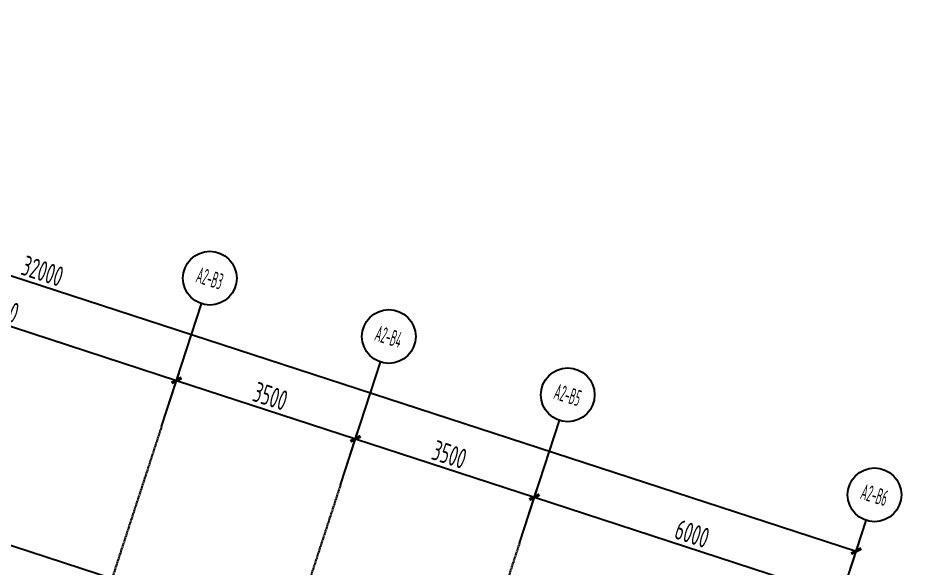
# Model space of a CAD drawing. Header units: millimetres. Extents: x 11677979 to 24947533, y -12764720 to -6308891.
# Drawn here: x 11863345 to 11879903, y -6320798 to -6310563 of the extents above; entities that cross this region are included whole.
import ezdxf
from ezdxf.enums import TextEntityAlignment as Align

# ---------------------------------------------------------------- set-up
doc = ezdxf.new("R2010")
doc.units = ezdxf.units.MM
doc.header["$LTSCALE"] = 10
for name, pattern in [('A2-RG-AXIS$0$CENTER', [2, 1.25, -0.25, 0.25, -0.25]), ('A2-RG-AXIS$0$DOTE', [2.42, 2, -0.2, 0.02, -0.2]), ('A2-RI-F4$0$A2-RG-AXIS$0$CENTER', [2, 1.25, -0.25, 0.25, -0.25]), ('A2-RI-F4$0$A2-RG-AXIS$0$DOTE', [2.42, 2, -0.2, 0.02, -0.2])]:
    doc.linetypes.add(name, pattern=pattern)
for name, color, linetype in [('A2-RG-AXIS$0$A-AXIS', 1, 'Continuous'), ('A2-RG-AXIS$0$A-DIMS-100', 1, 'Continuous'), ('A2-RG-AXIS$0$A-GRID', 1, 'A2-RG-AXIS$0$CENTER'), ('A2-RG-AXIS$0$A-SYMB', 4, 'Continuous'), ('A2-RI-F4$0$A-ROOF-EDGE', 2, 'Continuous'), ('A2-RI-F4$0$A2-RG-AXIS$0$A-AXIS', 1, 'Continuous'), ('A2-RI-F4$0$A2-RG-AXIS$0$A-DIMS-100', 1, 'Continuous'), ('A2-RI-F4$0$A2-RG-AXIS$0$A-GRID', 1, 'A2-RI-F4$0$A2-RG-AXIS$0$CENTER'), ('A2-RI-F4$0$A2-RG-AXIS$0$A-SYMB', 4, 'Continuous')]:
    doc.layers.add(name, color=color, linetype=linetype)
doc.styles.add('A2-RG-AXIS$0$ECADI', font='hzs.shx', dxfattribs={"width": 0.7, "bigfont": 'hztxt.shx'})
doc.styles.add('A2-RG-AXIS$0$XD2008', font='hzs.shx', dxfattribs={"width": 0.7, "bigfont": 'hztxt.shx'})
doc.styles.add('A2-RI-F4$0$A2-RG-AXIS$0$ECADI', font='hzs.shx', dxfattribs={"width": 0.7, "bigfont": 'hztxt.shx'})
doc.styles.add('A2-RI-F4$0$A2-RG-AXIS$0$XD2008', font='hzs.shx', dxfattribs={"width": 0.7, "bigfont": 'hztxt.shx'})
doc.dimstyles.new('A2-RG-AXIS$0$XD150$0', dxfattribs={"dimscale": 150, "dimtxt": 2.5, "dimasz": 1, "dimexe": 1, "dimexo": 2, "dimgap": 0.5, "dimtad": 1, "dimdec": 0, "dimdsep": 46, "dimtxsty": 'A2-RG-AXIS$0$XD2008', "dimblk": 'A2-RG-AXIS$0$_ArchTick', "dimcen": 2.5, "dimclrt": 4, "dimaunit": 1, "dimadec": 0, "dimazin": 0, "dimtfac": 1, "dimtdec": 0, "dimtmove": 2, "dimatfit": 3, "dimfxl": 0, "dimtolj": 1, "dimtzin": 0, "dimarcsym": 0})
doc.dimstyles.new('A2-RI-F4$0$A2-RG-AXIS$0$XD150$0', dxfattribs={"dimscale": 150, "dimtxt": 2.5, "dimasz": 1, "dimexe": 1, "dimexo": 2, "dimgap": 0.5, "dimtad": 1, "dimdec": 0, "dimdsep": 46, "dimtxsty": 'A2-RI-F4$0$A2-RG-AXIS$0$XD2008', "dimblk": 'A2-RI-F4$0$A2-RG-AXIS$0$_ArchTick', "dimcen": 2.5, "dimclrt": 4, "dimaunit": 1, "dimadec": 0, "dimazin": 0, "dimtfac": 1, "dimtdec": 0, "dimtmove": 2, "dimatfit": 3, "dimfxl": 0, "dimtolj": 1, "dimtzin": 0, "dimarcsym": 0})

# ---------------------------------------------------------------- blocks, each defined once
blk = doc.blocks.new('A2-RG-AXIS$0$_ArchTick')
at = {"color": 0, "linetype": 'ByBlock', "const_width": 0.4}
blk.add_lwpolyline([(-0.5, -0.5), (0.5, 0.5)], dxfattribs=at)
blk = doc.blocks.new('*D486')
at = {"layer": 'A2-RG-AXIS$0$A-DIMS-100', "color": 0, "lineweight": -2, "transparency": 16777216}
for p, q in [((11859455, -6315708), (11859688, -6314995)), ((11859641, -6315138), (11866297, -6317307)), ((11866111, -6317877), (11866343, -6317164))]:
    blk.add_line(p, q, dxfattribs=at)
at = {"layer": 'Defpoints', "color": 0, "transparency": 16777216}
for p in [(11859362, -6315993), (11866297, -6317307), (11866018, -6318163)]:
    blk.add_point(p, dxfattribs=at)
at = {"layer": 'A2-RG-AXIS$0$A-DIMS-100', "color": 0, "lineweight": -2, "transparency": 16777216, "xscale": 150, "yscale": 150, "zscale": 150}
for p, rotation in [((11859641, -6315138), 161.9467459168328), ((11866297, -6317307), 341.9467459168328)]:
    blk.add_blockref('A2-RG-AXIS$0$_ArchTick', p, dxfattribs=dict(at, rotation=rotation))
at = {"layer": 'A2-RG-AXIS$0$A-DIMS-100', "color": 4, "transparency": 16777216, "insert": (11863050, -6315973), "char_height": 375, "attachment_point": 5, "rotation": 341.9467, "style": 'A2-RG-AXIS$0$XD2008'}
blk.add_mtext('\\A1;7000', dxfattribs=at)
blk = doc.blocks.new('*D487')
at = {"layer": 'A2-RG-AXIS$0$A-DIMS-100', "color": 0, "lineweight": -2, "transparency": 16777216}
for p, q in [((11866111, -6317877), (11866343, -6317164)), ((11866297, -6317307), (11869624, -6318392)), ((11869438, -6318962), (11869671, -6318249))]:
    blk.add_line(p, q, dxfattribs=at)
at = {"layer": 'Defpoints', "color": 0, "transparency": 16777216}
for p in [(11866018, -6318163), (11869624, -6318392), (11869345, -6319247)]:
    blk.add_point(p, dxfattribs=at)
at = {"layer": 'A2-RG-AXIS$0$A-DIMS-100', "color": 0, "lineweight": -2, "transparency": 16777216, "xscale": 150, "yscale": 150, "zscale": 150}
for p, rotation in [((11866297, -6317307), 161.9467459168328), ((11869624, -6318392), 341.9467459168328)]:
    blk.add_blockref('A2-RG-AXIS$0$_ArchTick', p, dxfattribs=dict(at, rotation=rotation))
at = {"layer": 'A2-RG-AXIS$0$A-DIMS-100', "color": 4, "transparency": 16777216, "insert": (11868042, -6317600), "char_height": 375, "attachment_point": 5, "rotation": 341.9467, "style": 'A2-RG-AXIS$0$XD2008'}
blk.add_mtext('\\A1;3500', dxfattribs=at)
blk = doc.blocks.new('*D488')
at = {"layer": 'A2-RG-AXIS$0$A-DIMS-100', "color": 0, "lineweight": -2, "transparency": 16777216}
for p, q in [((11869438, -6318962), (11869671, -6318249)), ((11869624, -6318392), (11872952, -6319476)), ((11872766, -6320047), (11872999, -6319334))]:
    blk.add_line(p, q, dxfattribs=at)
at = {"layer": 'Defpoints', "color": 0, "transparency": 16777216}
for p in [(11869345, -6319247), (11872952, -6319476), (11872673, -6320332)]:
    blk.add_point(p, dxfattribs=at)
at = {"layer": 'A2-RG-AXIS$0$A-DIMS-100', "color": 0, "lineweight": -2, "transparency": 16777216, "xscale": 150, "yscale": 150, "zscale": 150}
for p, rotation in [((11869624, -6318392), 161.9467459168328), ((11872952, -6319476), 341.9467459168328)]:
    blk.add_blockref('A2-RG-AXIS$0$_ArchTick', p, dxfattribs=dict(at, rotation=rotation))
at = {"layer": 'A2-RG-AXIS$0$A-DIMS-100', "color": 4, "transparency": 16777216, "insert": (11871370, -6318684), "char_height": 375, "attachment_point": 5, "rotation": 341.9467, "style": 'A2-RG-AXIS$0$XD2008'}
blk.add_mtext('\\A1;3500', dxfattribs=at)
blk = doc.blocks.new('*D489')
at = {"layer": 'A2-RG-AXIS$0$A-DIMS-100', "color": 0, "lineweight": -2, "transparency": 16777216}
for p, q in [((11872766, -6320047), (11872999, -6319334)), ((11872952, -6319476), (11878657, -6321336)), ((11878471, -6321906), (11878703, -6321193))]:
    blk.add_line(p, q, dxfattribs=at)
at = {"layer": 'Defpoints', "color": 0, "transparency": 16777216}
for p in [(11872673, -6320332), (11878657, -6321336), (11878378, -6322191)]:
    blk.add_point(p, dxfattribs=at)
at = {"layer": 'A2-RG-AXIS$0$A-DIMS-100', "color": 0, "lineweight": -2, "transparency": 16777216, "xscale": 150, "yscale": 150, "zscale": 150}
for p, rotation in [((11872952, -6319476), 161.9467459168328), ((11878657, -6321336), 341.9467459168328)]:
    blk.add_blockref('A2-RG-AXIS$0$_ArchTick', p, dxfattribs=dict(at, rotation=rotation))
at = {"layer": 'A2-RG-AXIS$0$A-DIMS-100', "color": 4, "transparency": 16777216, "insert": (11875886, -6320156), "char_height": 375, "attachment_point": 5, "rotation": 341.9467, "style": 'A2-RG-AXIS$0$XD2008'}
blk.add_mtext('\\A1;6000', dxfattribs=at)
blk = doc.blocks.new('*D490')
at = {"layer": 'A2-RG-AXIS$0$A-DIMS-100', "color": 0, "lineweight": -2, "transparency": 16777216}
for p, q in [((11848046, -6311989), (11848557, -6310420)), ((11848511, -6310563), (11878936, -6320480)), ((11878471, -6321906), (11878982, -6320337))]:
    blk.add_line(p, q, dxfattribs=at)
at = {"layer": 'Defpoints', "color": 0, "transparency": 16777216}
for p in [(11847953, -6312274), (11878936, -6320480), (11878378, -6322191)]:
    blk.add_point(p, dxfattribs=at)
at = {"layer": 'A2-RG-AXIS$0$A-DIMS-100', "color": 0, "lineweight": -2, "transparency": 16777216, "xscale": 150, "yscale": 150, "zscale": 150}
for p, rotation in [((11848511, -6310563), 161.9470385083665), ((11878936, -6320480), 341.9470385083665)]:
    blk.add_blockref('A2-RG-AXIS$0$_ArchTick', p, dxfattribs=dict(at, rotation=rotation))
at = {"layer": 'A2-RG-AXIS$0$A-DIMS-100', "color": 4, "transparency": 16777216, "insert": (11863805, -6315272), "char_height": 375, "attachment_point": 5, "rotation": 341.947, "style": 'A2-RG-AXIS$0$XD2008'}
blk.add_mtext('\\A1;32000', dxfattribs=at)
blk = doc.blocks.new('A2-RG-AXIS$0$ECADI-TAG-GRID')
at = {"color": 13}
blk.add_circle((0, 0), 5, dxfattribs=at)
at = {"style": 'A2-RG-AXIS$0$ECADI', "width": 0.7}
blk.add_attdef('GRID', text='', height=5, dxfattribs=at).set_placement((0, 0), align=Align.MIDDLE)
blk = doc.blocks.new('A2-RI-F4$0$A2-RG-AXIS$0$_ArchTick')
at = {"color": 0, "linetype": 'ByBlock', "const_width": 0.4}
blk.add_lwpolyline([(-0.5, -0.5), (0.5, 0.5)], dxfattribs=at)
blk = doc.blocks.new('*D1011')
at = {"layer": 'A2-RI-F4$0$A2-RG-AXIS$0$A-DIMS-100', "color": 0, "lineweight": -2, "transparency": 16777216}
for p, q in [((11859455, -6315708), (11859688, -6314995)), ((11859641, -6315138), (11866297, -6317307)), ((11866111, -6317877), (11866343, -6317164))]:
    blk.add_line(p, q, dxfattribs=at)
at = {"layer": 'Defpoints', "color": 0, "transparency": 16777216}
for p in [(11859362, -6315993), (11866297, -6317307), (11866018, -6318163)]:
    blk.add_point(p, dxfattribs=at)
at = {"layer": 'A2-RI-F4$0$A2-RG-AXIS$0$A-DIMS-100', "color": 0, "lineweight": -2, "transparency": 16777216, "xscale": 150, "yscale": 150, "zscale": 150}
for p, rotation in [((11859641, -6315138), 161.9467459168328), ((11866297, -6317307), 341.9467459168328)]:
    blk.add_blockref('A2-RI-F4$0$A2-RG-AXIS$0$_ArchTick', p, dxfattribs=dict(at, rotation=rotation))
at = {"layer": 'A2-RI-F4$0$A2-RG-AXIS$0$A-DIMS-100', "color": 4, "transparency": 16777216, "insert": (11863050, -6315973), "char_height": 375, "attachment_point": 5, "rotation": 341.9467, "style": 'A2-RI-F4$0$A2-RG-AXIS$0$XD2008'}
blk.add_mtext('\\A1;7000', dxfattribs=at)
blk = doc.blocks.new('*D1012')
at = {"layer": 'A2-RI-F4$0$A2-RG-AXIS$0$A-DIMS-100', "color": 0, "lineweight": -2, "transparency": 16777216}
for p, q in [((11866111, -6317877), (11866343, -6317164)), ((11866297, -6317307), (11869624, -6318392)), ((11869438, -6318962), (11869671, -6318249))]:
    blk.add_line(p, q, dxfattribs=at)
at = {"layer": 'Defpoints', "color": 0, "transparency": 16777216}
for p in [(11866018, -6318163), (11869624, -6318392), (11869345, -6319247)]:
    blk.add_point(p, dxfattribs=at)
at = {"layer": 'A2-RI-F4$0$A2-RG-AXIS$0$A-DIMS-100', "color": 0, "lineweight": -2, "transparency": 16777216, "xscale": 150, "yscale": 150, "zscale": 150}
for p, rotation in [((11866297, -6317307), 161.9467459168328), ((11869624, -6318392), 341.9467459168328)]:
    blk.add_blockref('A2-RI-F4$0$A2-RG-AXIS$0$_ArchTick', p, dxfattribs=dict(at, rotation=rotation))
at = {"layer": 'A2-RI-F4$0$A2-RG-AXIS$0$A-DIMS-100', "color": 4, "transparency": 16777216, "insert": (11868042, -6317600), "char_height": 375, "attachment_point": 5, "rotation": 341.9467, "style": 'A2-RI-F4$0$A2-RG-AXIS$0$XD2008'}
blk.add_mtext('\\A1;3500', dxfattribs=at)
blk = doc.blocks.new('*D1013')
at = {"layer": 'A2-RI-F4$0$A2-RG-AXIS$0$A-DIMS-100', "color": 0, "lineweight": -2, "transparency": 16777216}
for p, q in [((11869438, -6318962), (11869671, -6318249)), ((11869624, -6318392), (11872952, -6319476)), ((11872766, -6320047), (11872999, -6319334))]:
    blk.add_line(p, q, dxfattribs=at)
at = {"layer": 'Defpoints', "color": 0, "transparency": 16777216}
for p in [(11869345, -6319247), (11872952, -6319476), (11872673, -6320332)]:
    blk.add_point(p, dxfattribs=at)
at = {"layer": 'A2-RI-F4$0$A2-RG-AXIS$0$A-DIMS-100', "color": 0, "lineweight": -2, "transparency": 16777216, "xscale": 150, "yscale": 150, "zscale": 150}
for p, rotation in [((11869624, -6318392), 161.9467459168328), ((11872952, -6319476), 341.9467459168328)]:
    blk.add_blockref('A2-RI-F4$0$A2-RG-AXIS$0$_ArchTick', p, dxfattribs=dict(at, rotation=rotation))
at = {"layer": 'A2-RI-F4$0$A2-RG-AXIS$0$A-DIMS-100', "color": 4, "transparency": 16777216, "insert": (11871370, -6318684), "char_height": 375, "attachment_point": 5, "rotation": 341.9467, "style": 'A2-RI-F4$0$A2-RG-AXIS$0$XD2008'}
blk.add_mtext('\\A1;3500', dxfattribs=at)
blk = doc.blocks.new('*D1014')
at = {"layer": 'A2-RI-F4$0$A2-RG-AXIS$0$A-DIMS-100', "color": 0, "lineweight": -2, "transparency": 16777216}
for p, q in [((11872766, -6320047), (11872999, -6319334)), ((11872952, -6319476), (11878657, -6321336)), ((11878471, -6321906), (11878703, -6321193))]:
    blk.add_line(p, q, dxfattribs=at)
at = {"layer": 'Defpoints', "color": 0, "transparency": 16777216}
for p in [(11872673, -6320332), (11878657, -6321336), (11878378, -6322191)]:
    blk.add_point(p, dxfattribs=at)
at = {"layer": 'A2-RI-F4$0$A2-RG-AXIS$0$A-DIMS-100', "color": 0, "lineweight": -2, "transparency": 16777216, "xscale": 150, "yscale": 150, "zscale": 150}
for p, rotation in [((11872952, -6319476), 161.9467459168328), ((11878657, -6321336), 341.9467459168328)]:
    blk.add_blockref('A2-RI-F4$0$A2-RG-AXIS$0$_ArchTick', p, dxfattribs=dict(at, rotation=rotation))
at = {"layer": 'A2-RI-F4$0$A2-RG-AXIS$0$A-DIMS-100', "color": 4, "transparency": 16777216, "insert": (11875886, -6320156), "char_height": 375, "attachment_point": 5, "rotation": 341.9467, "style": 'A2-RI-F4$0$A2-RG-AXIS$0$XD2008'}
blk.add_mtext('\\A1;6000', dxfattribs=at)
blk = doc.blocks.new('*D1015')
at = {"layer": 'A2-RI-F4$0$A2-RG-AXIS$0$A-DIMS-100', "color": 0, "lineweight": -2, "transparency": 16777216}
for p, q in [((11848046, -6311989), (11848557, -6310420)), ((11848511, -6310563), (11878936, -6320480)), ((11878471, -6321906), (11878982, -6320337))]:
    blk.add_line(p, q, dxfattribs=at)
at = {"layer": 'Defpoints', "color": 0, "transparency": 16777216}
for p in [(11847953, -6312274), (11878936, -6320480), (11878378, -6322191)]:
    blk.add_point(p, dxfattribs=at)
at = {"layer": 'A2-RI-F4$0$A2-RG-AXIS$0$A-DIMS-100', "color": 0, "lineweight": -2, "transparency": 16777216, "xscale": 150, "yscale": 150, "zscale": 150}
for p, rotation in [((11848511, -6310563), 161.9470385083665), ((11878936, -6320480), 341.9470385083665)]:
    blk.add_blockref('A2-RI-F4$0$A2-RG-AXIS$0$_ArchTick', p, dxfattribs=dict(at, rotation=rotation))
at = {"layer": 'A2-RI-F4$0$A2-RG-AXIS$0$A-DIMS-100', "color": 4, "transparency": 16777216, "insert": (11863805, -6315272), "char_height": 375, "attachment_point": 5, "rotation": 341.947, "style": 'A2-RI-F4$0$A2-RG-AXIS$0$XD2008'}
blk.add_mtext('\\A1;32000', dxfattribs=at)
blk = doc.blocks.new('A2-RI-F4$0$A2-RG-AXIS$0$ECADI-TAG-GRID')
at = {"color": 13}
blk.add_circle((0, 0), 5, dxfattribs=at)
at = {"style": 'A2-RI-F4$0$A2-RG-AXIS$0$ECADI', "width": 0.7}
blk.add_attdef('GRID', text='', height=5, dxfattribs=at).set_placement((0, 0), align=Align.MIDDLE)
blk = doc.blocks.new('A2-RG-AXIS')
at = {"layer": 'A2-RG-AXIS$0$A-AXIS'}
for p, q in [((11866017.7, -6318162.6), (11866761.5, -6315880.7)), ((11869345.4, -6319247.3), (11870089.2, -6316965.3)), ((11872673.1, -6320331.9), (11873416.9, -6318049.9)), ((11878377.7, -6322191.3), (11879121.5, -6319909.3))]:
    blk.add_line(p, q, dxfattribs=at)
at = {"layer": 'A2-RG-AXIS$0$A-GRID', "linetype": 'A2-RG-AXIS$0$DOTE'}
for p, q in [((11866017.6, -6318162.5), (11852857, -6358539.7)), ((11869345.5, -6319247.1), (11856184.8, -6359624.4)), ((11872673.2, -6320331.8), (11859512.5, -6360709))]:
    blk.add_line(p, q, dxfattribs=at)
at = {"layer": 'A2-RG-AXIS$0$A-SYMB'}
ref = blk.add_blockref('A2-RG-AXIS$0$ECADI-TAG-GRID', (11866916.4, -6315405.3), dxfattribs=dict(at, xscale=100.0000000000341, yscale=100.0000000000341, zscale=100.0000000000341, rotation=342.7200000000827))
ref.add_attrib('GRID', 'A2-B3', dxfattribs={"layer": '0', "extrusion": (0, 0, -1), "height": 300, "rotation": 17.28, "style": 'A2-RG-AXIS$0$ECADI', "text_generation_flag": 2, "width": 0.5}).set_placement((-11866916.4, -6315405.3), align=Align.MIDDLE)
ref = blk.add_blockref('A2-RG-AXIS$0$ECADI-TAG-GRID', (11870244.1, -6316489.9), dxfattribs=dict(at, xscale=100.0000000000341, yscale=100.0000000000341, zscale=100.0000000000341, rotation=342.7200000000827))
ref.add_attrib('GRID', 'A2-B4', dxfattribs={"layer": '0', "extrusion": (0, 0, -1), "height": 300, "rotation": 17.28, "style": 'A2-RG-AXIS$0$ECADI', "text_generation_flag": 2, "width": 0.5}).set_placement((-11870244.1, -6316489.9), align=Align.MIDDLE)
ref = blk.add_blockref('A2-RG-AXIS$0$ECADI-TAG-GRID', (11873571.8, -6317574.5), dxfattribs=dict(at, xscale=100.0000000000341, yscale=100.0000000000341, zscale=100.0000000000341, rotation=342.7200000000827))
ref.add_attrib('GRID', 'A2-B5', dxfattribs={"layer": '0', "extrusion": (0, 0, -1), "height": 300, "rotation": 17.28, "style": 'A2-RG-AXIS$0$ECADI', "text_generation_flag": 2, "width": 0.5}).set_placement((-11873571.8, -6317574.5), align=Align.MIDDLE)
ref = blk.add_blockref('A2-RG-AXIS$0$ECADI-TAG-GRID', (11879276.7, -6319434), dxfattribs=dict(at, xscale=100.0000000000341, yscale=100.0000000000341, zscale=100.0000000000341, rotation=342.7200000000827))
ref.add_attrib('GRID', 'A2-B6', dxfattribs={"layer": '0', "extrusion": (0, 0, -1), "height": 300, "rotation": 17.28, "style": 'A2-RG-AXIS$0$ECADI', "text_generation_flag": 2, "width": 0.5}).set_placement((-11879276.7, -6319434), align=Align.MIDDLE)
at = {"layer": 'A2-RG-AXIS$0$A-DIMS-100'}
dim = blk.add_aligned_dim(p1=(11847953.1, -6312274.5), p2=(11878378.1, -6322191.3), distance=1800, dimstyle='A2-RG-AXIS$0$XD150$0', dxfattribs=at)
dim.commit()
dim.dimension.update_dxf_attribs({"geometry": '*D490', "text_midpoint": (11863804.8, -6315271.9)})
for base, p1, p2, picture, middle in [((11866296.6, -6317306.9), (11859362.4, -6315993.2), (11866017.7, -6318162.6), '*D486', (11863050.3, -6315972.7)), ((11869624.3, -6318391.5), (11866017.7, -6318162.6), (11869345.4, -6319247.3), '*D487', (11868041.8, -6317599.6)), ((11872952, -6319476.2), (11869345.4, -6319247.3), (11872673.2, -6320331.8), '*D488', (11871369.5, -6318684.3)), ((11878657, -6321335.7), (11872673.2, -6320331.8), (11878378.1, -6322191.3), '*D489', (11875885.8, -6320156.4))]:
    dim = blk.add_linear_dim(base=base, p1=p1, p2=p2, angle=161.94675, dimstyle='A2-RG-AXIS$0$XD150$0', dxfattribs=at)
    dim.commit()
    dim.dimension.update_dxf_attribs({"geometry": picture, "text_midpoint": middle})
blk = doc.blocks.new('A2-RI-F4$0$A2-RG-AXIS')
at = {"layer": 'A2-RI-F4$0$A2-RG-AXIS$0$A-AXIS'}
for p, q in [((11866017.7, -6318162.6), (11866761.5, -6315880.7)), ((11869345.4, -6319247.3), (11870089.2, -6316965.3)), ((11872673.1, -6320331.9), (11873416.9, -6318049.9)), ((11878377.7, -6322191.3), (11879121.5, -6319909.3))]:
    blk.add_line(p, q, dxfattribs=at)
at = {"layer": 'A2-RI-F4$0$A2-RG-AXIS$0$A-GRID', "linetype": 'A2-RI-F4$0$A2-RG-AXIS$0$DOTE'}
for p, q in [((11866017.6, -6318162.5), (11852857, -6358539.7)), ((11869345.5, -6319247.1), (11856184.8, -6359624.4)), ((11872673.2, -6320331.8), (11859512.5, -6360709))]:
    blk.add_line(p, q, dxfattribs=at)
at = {"layer": 'A2-RI-F4$0$A2-RG-AXIS$0$A-SYMB'}
ref = blk.add_blockref('A2-RI-F4$0$A2-RG-AXIS$0$ECADI-TAG-GRID', (11866916.4, -6315405.3), dxfattribs=dict(at, xscale=100.0000000000341, yscale=100.0000000000341, zscale=100.0000000000341, rotation=342.7200000000827))
ref.add_attrib('GRID', 'A2-B3', dxfattribs={"layer": '0', "extrusion": (0, 0, -1), "height": 300, "rotation": 17.28, "style": 'A2-RI-F4$0$A2-RG-AXIS$0$ECADI', "text_generation_flag": 2, "width": 0.5}).set_placement((-11866916.4, -6315405.3), align=Align.MIDDLE)
ref = blk.add_blockref('A2-RI-F4$0$A2-RG-AXIS$0$ECADI-TAG-GRID', (11870244.1, -6316489.9), dxfattribs=dict(at, xscale=100.0000000000341, yscale=100.0000000000341, zscale=100.0000000000341, rotation=342.7200000000827))
ref.add_attrib('GRID', 'A2-B4', dxfattribs={"layer": '0', "extrusion": (0, 0, -1), "height": 300, "rotation": 17.28, "style": 'A2-RI-F4$0$A2-RG-AXIS$0$ECADI', "text_generation_flag": 2, "width": 0.5}).set_placement((-11870244.1, -6316489.9), align=Align.MIDDLE)
ref = blk.add_blockref('A2-RI-F4$0$A2-RG-AXIS$0$ECADI-TAG-GRID', (11873571.8, -6317574.5), dxfattribs=dict(at, xscale=100.0000000000341, yscale=100.0000000000341, zscale=100.0000000000341, rotation=342.7200000000827))
ref.add_attrib('GRID', 'A2-B5', dxfattribs={"layer": '0', "extrusion": (0, 0, -1), "height": 300, "rotation": 17.28, "style": 'A2-RI-F4$0$A2-RG-AXIS$0$ECADI', "text_generation_flag": 2, "width": 0.5}).set_placement((-11873571.8, -6317574.5), align=Align.MIDDLE)
ref = blk.add_blockref('A2-RI-F4$0$A2-RG-AXIS$0$ECADI-TAG-GRID', (11879276.7, -6319434), dxfattribs=dict(at, xscale=100.0000000000341, yscale=100.0000000000341, zscale=100.0000000000341, rotation=342.7200000000827))
ref.add_attrib('GRID', 'A2-B6', dxfattribs={"layer": '0', "extrusion": (0, 0, -1), "height": 300, "rotation": 17.28, "style": 'A2-RI-F4$0$A2-RG-AXIS$0$ECADI', "text_generation_flag": 2, "width": 0.5}).set_placement((-11879276.7, -6319434), align=Align.MIDDLE)
at = {"layer": 'A2-RI-F4$0$A2-RG-AXIS$0$A-DIMS-100'}
dim = blk.add_aligned_dim(p1=(11847953.1, -6312274.5), p2=(11878378.1, -6322191.3), distance=1800, dimstyle='A2-RI-F4$0$A2-RG-AXIS$0$XD150$0', dxfattribs=at)
dim.commit()
dim.dimension.update_dxf_attribs({"geometry": '*D1015', "text_midpoint": (11863804.8, -6315271.9)})
for base, p1, p2, picture, middle in [((11866296.6, -6317306.9), (11859362.4, -6315993.2), (11866017.7, -6318162.6), '*D1011', (11863050.3, -6315972.7)), ((11869624.3, -6318391.5), (11866017.7, -6318162.6), (11869345.4, -6319247.3), '*D1012', (11868041.8, -6317599.6)), ((11872952, -6319476.2), (11869345.4, -6319247.3), (11872673.2, -6320331.8), '*D1013', (11871369.5, -6318684.3)), ((11878657, -6321335.7), (11872673.2, -6320331.8), (11878378.1, -6322191.3), '*D1014', (11875885.8, -6320156.4))]:
    dim = blk.add_linear_dim(base=base, p1=p1, p2=p2, angle=161.94675, dimstyle='A2-RI-F4$0$A2-RG-AXIS$0$XD150$0', dxfattribs=at)
    dim.commit()
    dim.dimension.update_dxf_attribs({"geometry": picture, "text_midpoint": middle})
blk = doc.blocks.new('A2-RI-F4')
at = {"layer": 'A2-RI-F4$0$A-ROOF-EDGE'}
blk.add_line((11845084.3, -6314461), (11879359.9, -6325632.9), dxfattribs=at)
blk.add_blockref('A2-RI-F4$0$A2-RG-AXIS', (0, 0))

msp = doc.modelspace()

# ---------------------------------------------------------------- block references
for name in ['A2-RI-F4', 'A2-RG-AXIS']:
    msp.add_blockref(name, (0, 0))

doc.saveas('drawing.dxf')
